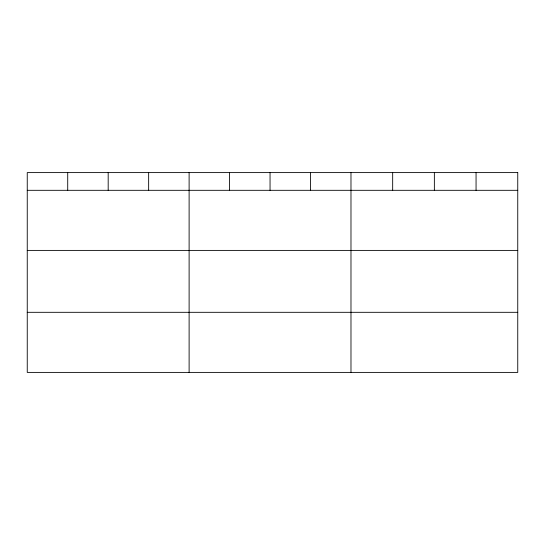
<?xml version="1.0" encoding="UTF-8"?>
<svg xmlns="http://www.w3.org/2000/svg" width="545" height="545" viewBox="0 0 545 545"><rect width="100%" height="100%" fill="white"/><g stroke="black" fill="none" stroke-linecap="round" stroke-linejoin="round"><path stroke-width="0.82" d="M27.25 190.314L517.75 190.314M27.25 250.4L517.75 250.4M27.25 312.312L517.75 312.312M476.058 172.602L476.058 190.314M434.365 172.602L434.365 190.314M392.673 172.602L392.673 190.314M350.98 172.602L350.98 372.399M310.514 172.602L310.514 190.314M270.048 172.602L270.048 190.314M229.581 172.602L229.581 190.314M189.115 172.602L189.115 372.399M148.649 172.602L148.649 190.314M108.183 172.602L108.183 190.314M67.716 172.602L67.716 190.314M517.75 172.602L27.25 172.602L27.25 372.399L517.75 372.399L517.75 172.602"/></g></svg>
